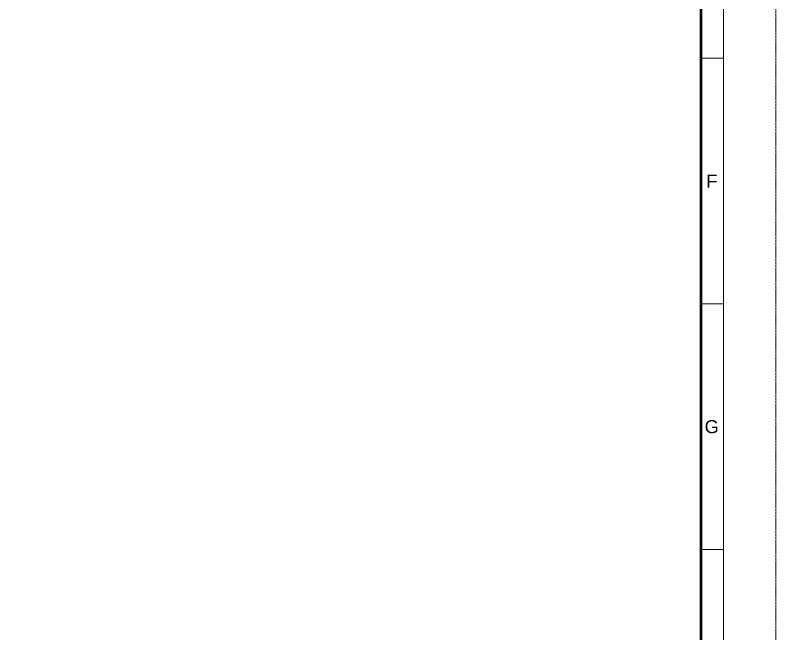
# Paper-space layout 'Layout1' of a CAD drawing. Header units: metres. Extents: x 0 to 2550, y -690 to 594.
# Drawn here: x 637.4 to 841, y 97.3 to 262.9 of the extents above; entities that cross this region are included whole.
import ezdxf
from ezdxf.enums import TextEntityAlignment as Align

# ---------------------------------------------------------------- set-up
doc = ezdxf.new("R2010")
doc.units = ezdxf.units.M
doc.linetypes.add('DGN Style 3', pattern=[0.017855, 0.012754, -0.005101])
doc.layers.add('G-TTLB-BORD', color=7, linetype='Continuous', lineweight=0)
doc.layers.add('XREF', color=7, linetype='Continuous')
doc.styles.add('Style-Arial', font='arial.ttf')

# ---------------------------------------------------------------- blocks, each defined once
blk = doc.blocks.new('PROJECT TITLE BLOCK(BAC V2.1)')
at = {"layer": 'G-TTLB-BORD', "color": 7, "linetype": 'Continuous', "lineweight": 53}
blk.add_line((821, 14), (821, 580), dxfattribs=at)
at = {"layer": 'G-TTLB-BORD', "color": 7, "linetype": 'Continuous', "lineweight": 0}
for p, q in [((827, 54.17), (827, 580)), ((821, 251.36), (827, 251.36)), ((821, 185.63), (827, 185.63)), ((821, 119.9), (827, 119.9))]:
    blk.add_line(p, q, dxfattribs=at)
at = {"layer": 'G-TTLB-BORD', "color": 1, "linetype": 'DGN Style 3', "lineweight": 0, "flags": 128}
blk.add_lwpolyline([(0, 594), (841, 594), (841, 0), (0, 0)], close=True, dxfattribs=at)
at = {"layer": 'G-TTLB-BORD', "color": 7, "linetype": 'Continuous', "lineweight": 0, "style": 'Style-Arial'}
for s, p in [('F', (823.89, 218.49)), ('G', (823.85, 152.76))]:
    blk.add_text(s, height=3.5, dxfattribs=at).set_placement(p, align=Align.MIDDLE_CENTER)

psp = doc.layouts.get("Layout1")

# ---------------------------------------------------------------- block references
at = {"layer": 'XREF'}
psp.add_blockref('PROJECT TITLE BLOCK(BAC V2.1)', (0, 0), dxfattribs=at)

doc.saveas('drawing.dxf')
